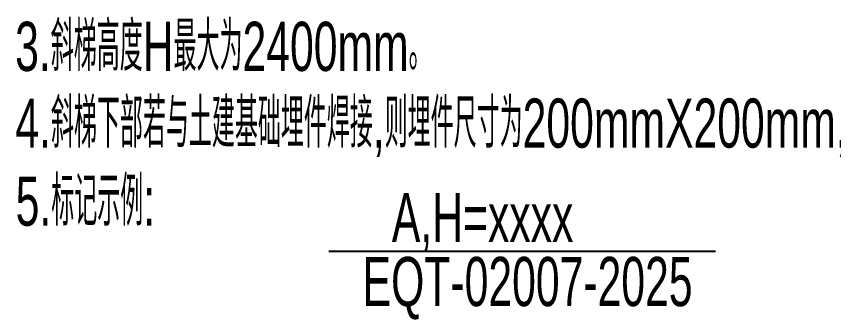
# Model space of a CAD drawing. Extents: x 148 to 221443, y -36682 to 6758.
# Drawn here: x 159421 to 161085, y -10142 to -9526 of the extents above; entities that cross this region are included whole.
import ezdxf

# ---------------------------------------------------------------- set-up
doc = ezdxf.new("R2010")
doc.units = 0
doc.header["$LTSCALE"] = 10
doc.header["$MEASUREMENT"] = 0
doc.layers.add('2', color=4, linetype='Continuous')
doc.styles.add('HZ', font='ROMS.SHX', dxfattribs={"width": 0.75, "bigfont": 'GBCBIG.SHX'})

msp = doc.modelspace()

# ---------------------------------------------------------------- linework, layer by layer
at = {"layer": '2', "color": 3, "linetype": 'Continuous'}
msp.add_line((160057.1552, -10002.678), (160844.7471, -10002.678), dxfattribs=at)

# ---------------------------------------------------------------- texts
at = {"layer": '2', "color": 3, "linetype": 'Continuous', "style": 'HZ', "width": 0.65}
for s, p in [('3.斜梯高度H最大为2400mm。', (159418.9357, -9636.654)), ('4.斜梯下部若与土建基础埋件焊接,则埋件尺寸为200mmX200mm,基础长900mm,宽300mm。', (159419.3645, -9792.6294)), ('5.标记示例:', (159419.9716, -9951.2911)), (' A,H=xxxx', (160161.6374, -9984.488)), ('EQT-02007-2025', (160126.2982, -10114.6552))]:
    msp.add_text(s, height=100, dxfattribs=at).set_placement(p)

doc.saveas('drawing.dxf')
